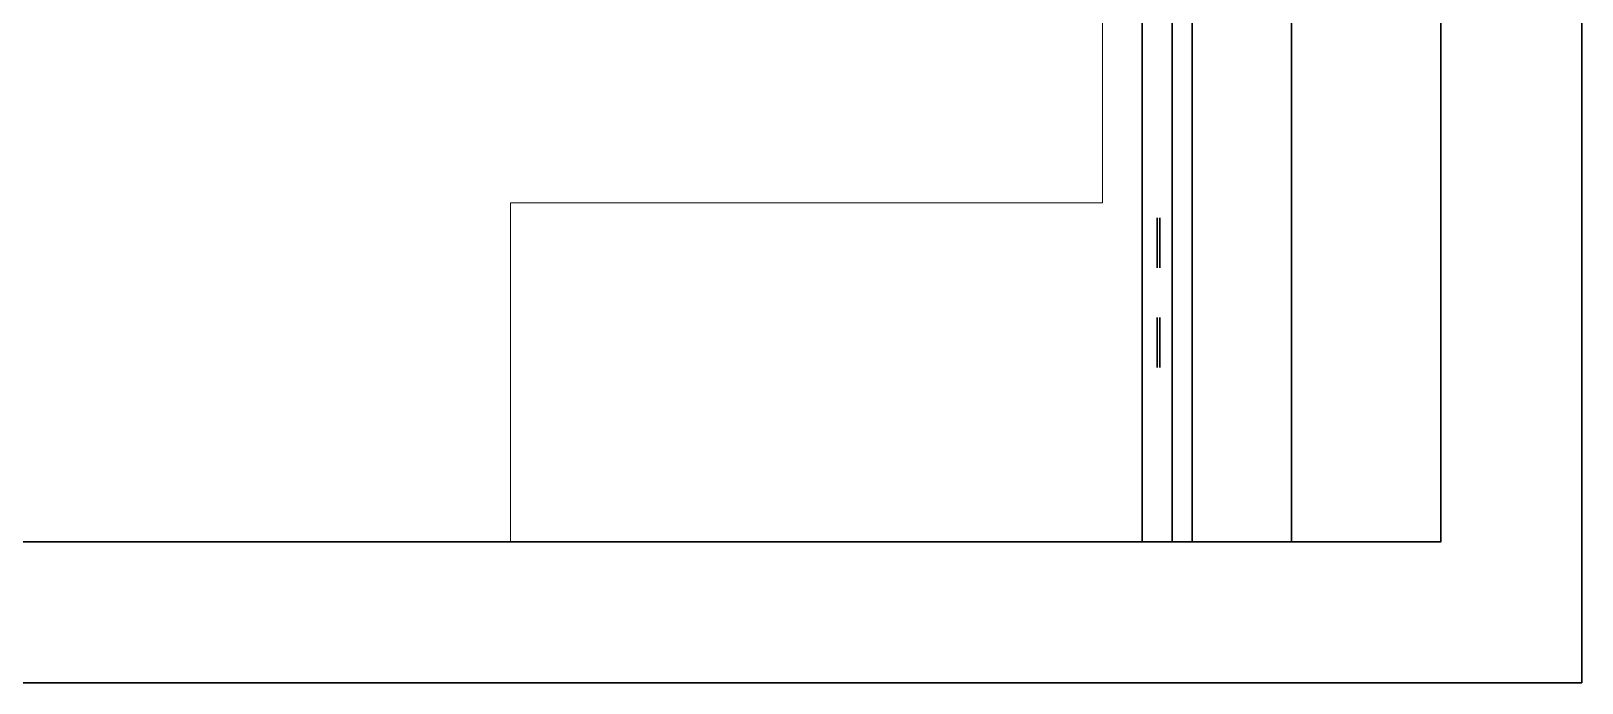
# Model space of a CAD drawing. Header units: millimetres. Extents: x 186.2 to 198.2, y 175.9 to 183.5.
# Drawn here: x 195.477 to 198.226, y 175.856 to 177.011 of the extents above; entities that cross this region are included whole.
import ezdxf

# ---------------------------------------------------------------- set-up
doc = ezdxf.new("R2010")
doc.units = ezdxf.units.MM
doc.layers.add('cocina', color=11, linetype='Continuous', lineweight=20)
doc.layers.add('ladrilloVisto', color=18, linetype='Continuous', lineweight=30)
for name, color, linetype in [('LAYER4', 4, 'Continuous'), ('LAYER7', 7, 'Continuous'), ('tabiqueInterior', 18, 'Continuous')]:
    doc.layers.add(name, color=color, linetype=linetype)

# ---------------------------------------------------------------- blocks, each defined once
blk = doc.blocks.new('muebleCocina')
at = {"layer": 'cocina'}
for p, q in [((197.9764, 179.6361), (197.9764, 176.1064)), ((197.3764, 176.7064), (197.3764, 179.0362)), ((196.3264, 176.1064), (196.3264, 176.7064)), ((196.3264, 176.7064), (197.3764, 176.7064)), ((197.9764, 176.1064), (196.3264, 176.1064))]:
    blk.add_line(p, q, dxfattribs=at)
blk = doc.blocks.new('3d_parete_cucina')
at = {"layer": 'LAYER4', "extrusion": (0, -1, -1.83691e-16)}
for p, q in [((178.5679, 121.2663), (182.5679, 121.2663)), ((178.5679, 121.2663, 0.88), (182.5679, 121.2663, 0.88)), ((178.5679, 121.2663, 0.17), (182.5679, 121.2663, 0.17)), ((181.5179, 121.2663, 1.48), (181.5679, 121.2663, 1.48)), ((181.5179, 121.2663, 2.16), (181.5679, 121.2663, 2.16)), ((181.5179, 121.2663, 1.48), (181.5679, 121.2663, 1.48)), ((181.5179, 121.2663, 2.16), (181.5679, 121.2663, 2.16)), ((181.5679, 121.2663, 1.48), (181.5679, 121.2663, 2.16)), ((181.5679, 121.2663, 1.48), (181.5679, 121.2663, 2.16)), ((181.5679, 121.2663, 1.48), (181.6179, 121.2663, 1.48)), ((181.5679, 121.2663, 2.16), (181.6179, 121.2663, 2.16)), ((181.5679, 121.2663, 1.48), (181.5679, 121.2663, 2.16)), ((181.5679, 121.2663, 1.48), (181.6179, 121.2663, 1.48)), ((181.5679, 121.2663, 2.16), (181.6179, 121.2663, 2.16)), ((181.5679, 121.2663, 1.48), (181.5679, 121.2663, 2.16)), ((181.5679, 121.2663, 1.48), (181.5679, 121.2663, 2.16)), ((181.6179, 121.2663, 1.48), (182.5179, 121.2663, 1.48)), ((181.6179, 121.2663, 2.16), (182.5179, 121.2663, 2.16)), ((181.6179, 121.2663, 1.48), (181.6179, 121.2663, 2.16)), ((181.6179, 121.2663, 2.135), (182.5179, 121.2663, 2.135)), ((181.6179, 121.2663, 1.935), (182.5179, 121.2663, 1.935)), ((181.6179, 121.2663, 1.92), (182.5179, 121.2663, 1.92)), ((181.6179, 121.2663, 1.72), (182.5179, 121.2663, 1.72)), ((181.6179, 121.2663, 1.705), (182.5179, 121.2663, 1.705)), ((181.6179, 121.2663, 1.505), (182.5179, 121.2663, 1.505)), ((181.6179, 121.2663, 1.48), (181.6179, 121.2663, 2.16)), ((181.6179, 121.2663, 1.48), (182.5179, 121.2663, 1.48)), ((181.6179, 121.2663, 1.505), (182.5179, 121.2663, 1.505)), ((181.6179, 121.2663, 1.935), (182.5179, 121.2663, 1.935)), ((181.6179, 121.2663, 1.92), (182.5179, 121.2663, 1.92)), ((181.6179, 121.2663, 1.72), (182.5179, 121.2663, 1.72)), ((181.6179, 121.2663, 1.705), (182.5179, 121.2663, 1.705)), ((181.6179, 121.2663, 2.16), (182.5179, 121.2663, 2.16)), ((181.6179, 121.2663, 2.135), (182.5179, 121.2663, 2.135)), ((182.5179, 121.2663, 1.48), (182.5679, 121.2663, 1.48)), ((182.5179, 121.2663, 2.16), (182.5679, 121.2663, 2.16)), ((182.5179, 121.2663, 1.48), (182.5179, 121.2663, 2.16)), ((182.5179, 121.2663, 1.48), (182.5179, 121.2663, 2.16)), ((182.5179, 121.2663, 1.48), (182.5679, 121.2663, 1.48)), ((182.5179, 121.2663, 2.16), (182.5679, 121.2663, 2.16)), ((182.5679, 121.2663, 1.48), (182.5679, 121.2663, 2.16)), ((182.5679, 121.2663, 1.48), (182.5679, 121.2663, 2.16)), ((182.5679, 121.2663, 1.48), (182.5679, 121.2663, 2.16)), ((178.5679, 120.7263, 0.82), (182.5679, 120.7263, 0.82)), ((181.5679, 120.7263, 0.17), (181.5679, 120.7263, 0.82)), ((182.0679, 120.7263, 0.17), (182.0679, 120.7263, 0.82))]:
    blk.add_line(p, q, dxfattribs=at)
at = {"layer": 'LAYER4', "extrusion": (-1, 1.83691e-16, -1.83691e-16)}
for p, q in [((182.5679, 121.2663, 2.16), (182.5679, 121.2663, 1.48)), ((182.5679, 121.2663), (182.5679, 120.7663)), ((182.5679, 121.2663, 0.88), (182.5679, 120.6663, 0.88)), ((182.5679, 121.2663, 0.82), (182.5679, 120.6663, 0.82)), ((182.5679, 121.2663, 0.17), (182.5679, 120.7263, 0.17)), ((182.5679, 121.2663, 1.48), (182.5679, 120.9663, 1.48)), ((182.5679, 121.2663, 2.16), (182.5679, 120.9663, 2.16)), ((182.5679, 121.2663, 0.88), (182.5679, 121.2663, 0.82)), ((182.5679, 121.2663, 0.82), (182.5679, 121.2663, 0.17)), ((182.5679, 120.9663, 2.16), (182.5679, 120.9663, 1.48)), ((182.5679, 120.7663, 0.17), (182.5679, 120.7663)), ((182.5679, 120.7263, 0.82), (182.5679, 120.7263, 0.17)), ((182.5679, 120.6663, 0.88), (182.5679, 120.6663, 0.82))]:
    blk.add_line(p, q, dxfattribs=at)
at = {"layer": 'LAYER4', "extrusion": (0, -1, 0)}
for p, q in [((182.5679, 121.2663, 0.17), (182.5679, 121.2663)), ((178.5679, 120.7263, 0.17), (182.5679, 120.7263, 0.17)), ((178.5679, 120.6663, 0.88), (182.5679, 120.6663, 0.88)), ((178.5679, 120.6663, 0.82), (182.5679, 120.6663, 0.82))]:
    blk.add_line(p, q, dxfattribs=at)
at = {"layer": 'LAYER4', "color": 254, "extrusion": (0, -1, -1.83691e-16)}
for p, q in [((181.9179, 120.7263, 0.7725), (181.9179, 120.7263, 0.7675)), ((181.9179, 120.7263, 0.7725), (181.9179, 120.7263, 0.7675)), ((181.9279, 120.7263, 0.7725), (181.9279, 120.7263, 0.7675)), ((182.0079, 120.7263, 0.7675), (182.0079, 120.7263, 0.7725)), ((182.0179, 120.7263, 0.7675), (182.0179, 120.7263, 0.7725)), ((182.0179, 120.7263, 0.7675), (182.0179, 120.7263, 0.7725)), ((182.1179, 120.7263, 0.7675), (182.1179, 120.7263, 0.7725)), ((182.1179, 120.7263, 0.7725), (182.1179, 120.7263, 0.7675)), ((182.1279, 120.7263, 0.7725), (182.1279, 120.7263, 0.7675)), ((182.2079, 120.7263, 0.7675), (182.2079, 120.7263, 0.7725)), ((182.2179, 120.7263, 0.7725), (182.2179, 120.7263, 0.7675)), ((182.2179, 120.7263, 0.7675), (182.2179, 120.7263, 0.7725))]:
    blk.add_line(p, q, dxfattribs=at)
at = {"layer": 'LAYER4', "color": 254, "extrusion": (0, -1, 0)}
for p, q in [((181.9279, 120.7263, 0.7675), (181.9179, 120.7263, 0.7675)), ((181.9179, 120.7263, 0.7725), (181.9279, 120.7263, 0.7725)), ((182.0079, 120.7263, 0.7675), (182.0179, 120.7263, 0.7675)), ((182.0079, 120.7263, 0.7725), (182.0179, 120.7263, 0.7725)), ((182.1279, 120.7263, 0.7675), (182.1179, 120.7263, 0.7675)), ((182.1179, 120.7263, 0.7725), (182.1279, 120.7263, 0.7725)), ((182.2079, 120.7263, 0.7675), (182.2179, 120.7263, 0.7675)), ((182.2079, 120.7263, 0.7725), (182.2179, 120.7263, 0.7725)), ((181.9179, 120.7013, 0.7725), (181.9179, 120.7013, 0.7675)), ((181.9179, 120.7013, 0.7725), (181.9179, 120.7013, 0.7675)), ((181.9179, 120.6963, 0.7725), (181.9179, 120.6963, 0.7675)), ((182.0179, 120.7013, 0.7725), (182.0179, 120.7013, 0.7675)), ((182.0179, 120.7013, 0.7725), (182.0179, 120.7013, 0.7675)), ((182.0179, 120.6963, 0.7725), (182.0179, 120.6963, 0.7675)), ((182.1179, 120.7013, 0.7725), (182.1179, 120.7013, 0.7675)), ((182.1179, 120.7013, 0.7725), (182.1179, 120.7013, 0.7675)), ((182.1179, 120.6963, 0.7725), (182.1179, 120.6963, 0.7675)), ((182.2179, 120.7013, 0.7725), (182.2179, 120.7013, 0.7675)), ((182.2179, 120.7013, 0.7725), (182.2179, 120.7013, 0.7675)), ((182.2179, 120.6963, 0.7725), (182.2179, 120.6963, 0.7675))]:
    blk.add_line(p, q, dxfattribs=at)
for centre, start, end in [((181.9679, 1.2662, -120.7013), 264.2752, 275.7248), ((181.9679, 1.2662, -120.7013), 264.2752, 275.7248), ((181.9679, 0.2738, -120.7013), 84.2752, 95.7248), ((181.9679, 0.2738, -120.7013), 84.2752, 95.7248), ((181.9679, 1.2662, -120.6963), 264.2752, 275.7248), ((181.9679, 0.2738, -120.6963), 84.2752, 95.7248), ((182.1679, 1.2662, -120.7013), 264.2752, 275.7248), ((182.1679, 1.2662, -120.7013), 264.2752, 275.7248), ((182.1679, 0.2738, -120.7013), 84.2752, 95.7248), ((182.1679, 0.2738, -120.7013), 84.2752, 95.7248), ((182.1679, 1.2662, -120.6963), 264.2752, 275.7248), ((182.1679, 0.2738, -120.6963), 84.2752, 95.7248)]:
    blk.add_arc(centre, 0.5012, start, end, dxfattribs=at)
at = {"layer": 'LAYER4'}
for points in [[(182.5679, 121.2663, 0.17), (182.5679, 121.2663, 0.82), (182.5679, 120.7263, 0.82), (182.5679, 120.7263, 0.17)], [(182.5679, 121.2663, 0.88), (182.5679, 121.2663, 0.82), (182.5679, 120.6663, 0.82), (182.5679, 120.6663, 0.88)], [(181.5179, 120.9663, 2.16), (181.5179, 120.9663, 1.48), (181.5679, 120.9663, 1.48), (181.5679, 120.9663, 2.16)], [(181.5679, 120.9663, 2.16), (181.5679, 120.9663, 1.48), (181.6179, 120.9663, 1.48), (181.6179, 120.9663, 2.16)], [(181.6179, 120.9663, 1.505), (181.6179, 120.9663, 1.48), (182.5179, 120.9663, 1.48), (182.5179, 120.9663, 1.505)], [(181.6179, 120.9663, 1.72), (181.6179, 120.9663, 1.705), (182.5179, 120.9663, 1.705), (182.5179, 120.9663, 1.72)], [(181.6179, 120.9663, 1.935), (181.6179, 120.9663, 1.92), (182.5179, 120.9663, 1.92), (182.5179, 120.9663, 1.935)], [(181.6179, 120.9663, 2.16), (181.6179, 120.9663, 2.135), (182.5179, 120.9663, 2.135), (182.5179, 120.9663, 2.16)], [(182.5179, 120.9663, 2.16), (182.5179, 120.9663, 1.48), (182.5679, 120.9663, 1.48), (182.5679, 120.9663, 2.16)], [(178.5679, 120.7663, 0.17), (178.5679, 120.7663), (182.5679, 120.7663), (182.5679, 120.7663, 0.17)], [(178.5679, 120.7663, 0.17), (178.5679, 120.7263, 0.17), (182.5679, 120.7263, 0.17), (182.5679, 120.7663, 0.17)], [(178.5679, 120.7263, 0.82), (178.5679, 120.6663, 0.82), (182.5679, 120.6663, 0.82), (182.5679, 120.7263, 0.82)], [(178.5679, 120.7263, 0.82), (178.5679, 120.7263, 0.17), (182.5679, 120.7263, 0.17), (182.5679, 120.7263, 0.82)], [(178.5679, 120.6663, 0.88), (178.5679, 120.6663, 0.82), (182.5679, 120.6663, 0.82), (182.5679, 120.6663, 0.88)]]:
    blk.add_3dface(points, dxfattribs=at)
at = {"layer": 'LAYER7', "invisible_edges": 15}
blk.add_3dface([(179.4579, 121.2663, 0.88), (179.4579, 120.6663, 0.88), (182.5679, 120.6663, 0.88), (182.5679, 121.2663, 0.88)], dxfattribs=at)
at = {"layer": 'LAYER4', "color": 254}
mesh = blk.add_polymesh((2, 13), dxfattribs=at)
for k, corner in enumerate([(181.9179, 120.7013, 0.7725), (181.9262, 120.7013, 0.7733), (181.9346, 120.7013, 0.7739), (181.9429, 120.7013, 0.7744), (181.9512, 120.7013, 0.7747), (181.9596, 120.7013, 0.7749), (181.9679, 120.7013, 0.775), (181.9763, 120.7013, 0.7749), (181.9846, 120.7013, 0.7747), (181.993, 120.7013, 0.7744), (182.0013, 120.7013, 0.7739), (182.0096, 120.7013, 0.7733), (182.0179, 120.7013, 0.7725), (181.9179, 120.7013, 0.7675), (181.9262, 120.7013, 0.7667), (181.9346, 120.7013, 0.7661), (181.9429, 120.7013, 0.7656), (181.9512, 120.7013, 0.7653), (181.9596, 120.7013, 0.7651), (181.9679, 120.7013, 0.765), (181.9763, 120.7013, 0.7651), (181.9846, 120.7013, 0.7653), (181.993, 120.7013, 0.7656), (182.0013, 120.7013, 0.7661), (182.0096, 120.7013, 0.7667), (182.0179, 120.7013, 0.7675)]):
    mesh.set_mesh_vertex(divmod(k, 13), corner)
mesh = blk.add_polymesh((2, 13), dxfattribs=at)
for k, corner in enumerate([(181.9179, 120.6963, 0.7725), (181.9262, 120.6963, 0.7733), (181.9346, 120.6963, 0.7739), (181.9429, 120.6963, 0.7744), (181.9512, 120.6963, 0.7747), (181.9596, 120.6963, 0.7749), (181.9679, 120.6963, 0.775), (181.9763, 120.6963, 0.7749), (181.9846, 120.6963, 0.7747), (181.993, 120.6963, 0.7744), (182.0013, 120.6963, 0.7739), (182.0096, 120.6963, 0.7733), (182.0179, 120.6963, 0.7725), (181.9179, 120.6963, 0.7675), (181.9262, 120.6963, 0.7667), (181.9346, 120.6963, 0.7661), (181.9429, 120.6963, 0.7656), (181.9512, 120.6963, 0.7653), (181.9596, 120.6963, 0.7651), (181.9679, 120.6963, 0.765), (181.9763, 120.6963, 0.7651), (181.9846, 120.6963, 0.7653), (181.993, 120.6963, 0.7656), (182.0013, 120.6963, 0.7661), (182.0096, 120.6963, 0.7667), (182.0179, 120.6963, 0.7675)]):
    mesh.set_mesh_vertex(divmod(k, 13), corner)
mesh = blk.add_polymesh((2, 13), dxfattribs=at)
for k, corner in enumerate([(182.1179, 120.7013, 0.7725), (182.1262, 120.7013, 0.7733), (182.1346, 120.7013, 0.7739), (182.1429, 120.7013, 0.7744), (182.1512, 120.7013, 0.7747), (182.1596, 120.7013, 0.7749), (182.1679, 120.7013, 0.775), (182.1763, 120.7013, 0.7749), (182.1846, 120.7013, 0.7747), (182.193, 120.7013, 0.7744), (182.2013, 120.7013, 0.7739), (182.2096, 120.7013, 0.7733), (182.2179, 120.7013, 0.7725), (182.1179, 120.7013, 0.7675), (182.1262, 120.7013, 0.7667), (182.1346, 120.7013, 0.7661), (182.1429, 120.7013, 0.7656), (182.1512, 120.7013, 0.7653), (182.1596, 120.7013, 0.7651), (182.1679, 120.7013, 0.765), (182.1763, 120.7013, 0.7651), (182.1846, 120.7013, 0.7653), (182.193, 120.7013, 0.7656), (182.2013, 120.7013, 0.7661), (182.2096, 120.7013, 0.7667), (182.2179, 120.7013, 0.7675)]):
    mesh.set_mesh_vertex(divmod(k, 13), corner)
mesh = blk.add_polymesh((2, 13), dxfattribs=at)
for k, corner in enumerate([(182.1179, 120.6963, 0.7725), (182.1262, 120.6963, 0.7733), (182.1346, 120.6963, 0.7739), (182.1429, 120.6963, 0.7744), (182.1512, 120.6963, 0.7747), (182.1596, 120.6963, 0.7749), (182.1679, 120.6963, 0.775), (182.1763, 120.6963, 0.7749), (182.1846, 120.6963, 0.7747), (182.193, 120.6963, 0.7744), (182.2013, 120.6963, 0.7739), (182.2096, 120.6963, 0.7733), (182.2179, 120.6963, 0.7725), (182.1179, 120.6963, 0.7675), (182.1262, 120.6963, 0.7667), (182.1346, 120.6963, 0.7661), (182.1429, 120.6963, 0.7656), (182.1512, 120.6963, 0.7653), (182.1596, 120.6963, 0.7651), (182.1679, 120.6963, 0.765), (182.1763, 120.6963, 0.7651), (182.1846, 120.6963, 0.7653), (182.193, 120.6963, 0.7656), (182.2013, 120.6963, 0.7661), (182.2096, 120.6963, 0.7667), (182.2179, 120.6963, 0.7675)]):
    mesh.set_mesh_vertex(divmod(k, 13), corner)

msp = doc.modelspace()

# ---------------------------------------------------------------- linework, layer by layer
at = {"layer": 'ladrilloVisto'}
msp.add_lwpolyline([(198.2264, 175.8563), (194.1014, 175.8563), (194.1014, 176.1063), (197.9764, 176.1063), (197.9764, 177.3063), (198.2264, 177.3063), (198.2264, 175.8563)], dxfattribs=at)

# ---------------------------------------------------------------- block references
msp.add_blockref('muebleCocina', (0, 0), dxfattribs=at)
at = {"layer": 'tabiqueInterior', "ltscale": 0.01, "xscale": 0.8824370625958317, "yscale": 0.8824370625958317, "zscale": 0.8824370625958317, "rotation": 270}
msp.add_blockref('3d_parete_cucina', (90.9665, 337.211), dxfattribs=at)

doc.saveas('drawing.dxf')
